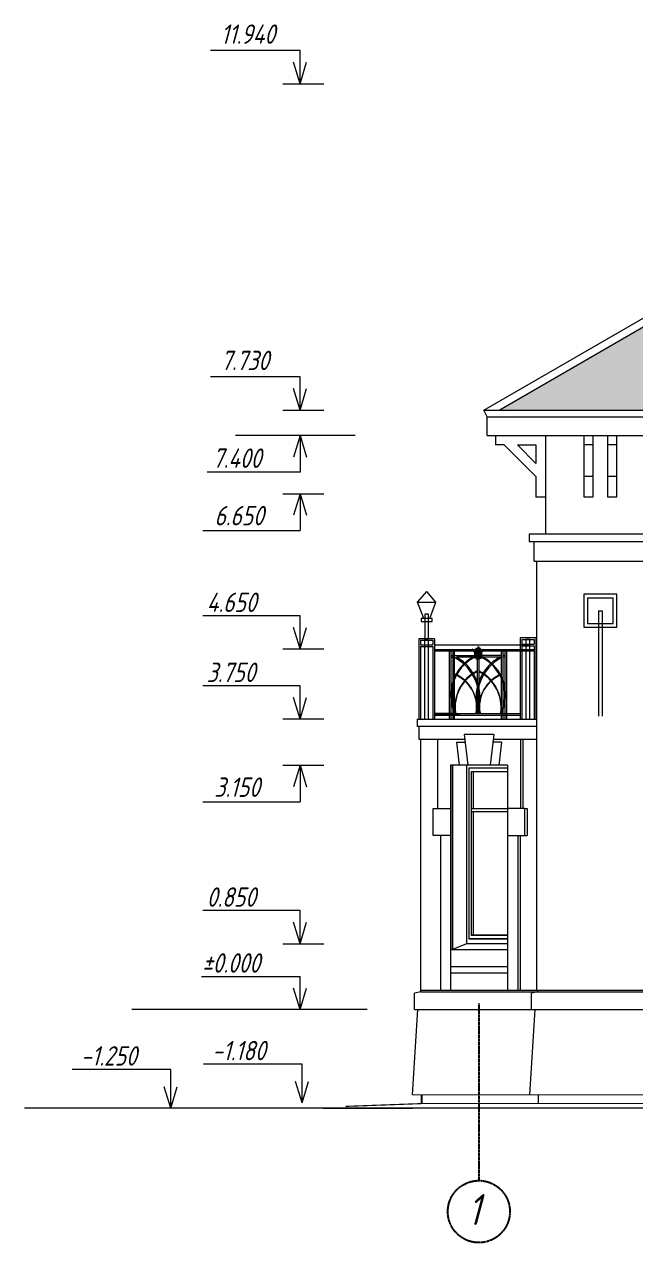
# Model space of a CAD drawing. Header units: millimetres. Extents: x 74752 to 193506, y -83124 to -13126.
# Drawn here: x 74752 to 82636, y -31418 to -15713 of the extents above; entities that cross this region are included whole.
import ezdxf

# ---------------------------------------------------------------- set-up
doc = ezdxf.new("R2010")
doc.units = ezdxf.units.MM
doc.linetypes.add('CENTER2', pattern=[1.125, 0.75, -0.125, 0.125, -0.125])
for name, color, linetype in [('axis', 40, 'CENTER2'), ('hatches', 8, 'Continuous'), ('wall', 5, 'Continuous')]:
    doc.layers.add(name, color=color, linetype=linetype)
doc.styles.add('ESKD', font='eskd.shx', dxfattribs={"oblique": 15})

msp = doc.modelspace()

# ---------------------------------------------------------------- hatches: boundary and pattern name
at = {"layer": 'hatches', "linetype": 'Continuous', "lineweight": 15, "ltscale": 0.13, "true_color": 0x8f9991}
h = msp.add_hatch(dxfattribs=at)
h.set_pattern_fill('AR-RSHKE', color=252, scale=20, style=0)
h.set_pattern_definition([(0, (-7035349.88, 1252626.6), (510, 240), [120, -100, 140, -60, 180, -80]), (0, (-7035229.88, 1252636.6), (510, 240), [100, -380, 80, -120]), (0, (-7034989.88, 1252611.6), (510, 240), [60, -620]), (90, (-7035349.88, 1252626.6), (-170, 240), [230, -730]), (90, (-7035229.88, 1252626.6), (-170, 240), [225, -735]), (90, (-7035129.88, 1252626.6), (-170, 240), [210, -750]), (90, (-7034989.88, 1252611.6), (-170, 240), [230, -730]), (90, (-7034929.88, 1252611.6), (-170, 240), [230, -730]), (90, (-7034749.88, 1252626.6), (-170, 240), [220, -740])])
h.paths.add_polyline_path([(87964.4, -16664.4), (87964.4, -16592.6), (80885.4, -20684.9), (89278.4, -20684.5), (93063.6, -18499.1), (93063.6, -18376.3), (92997, -18414.8), (92997, -17997.8), (90563, -16592.6), (90563, -16664.4), (89273.5, -16664.4), (89297.8, -17470.4), (91530.5, -18762.8), (90952, -18762.8), (90909, -18738), (87618.4, -18738), (87575.5, -18762.8), (86996.9, -18762.8), (89227, -17470.4), (89252.1, -16665.5)])

# ---------------------------------------------------------------- linework, layer by layer
at = {"layer": 'axis'}
msp.add_line((80613.6, -28335.8, -51547), (80613.6, -30618.2, -51547), dxfattribs=at)
at = {"layer": 'axis', "color": 18, "true_color": 0x000000}
msp.add_circle((80613.6, -31018.2, -51547), 400, dxfattribs=at)
at = {"layer": 'wall', "color": 250, "linetype": 'Continuous', "lineweight": 15, "ltscale": 0.13}
for p, q in [((78307.1, -16051.3, -51547.4), (77152.4, -16051.3, -51547.4)), ((78307.1, -16478, -51547.4), (78307.1, -16051.3, -51547.4)), ((78307.1, -16478, -51547.4), (78224.3, -16202, -51547.4)), ((78307.1, -16478, -51547.4), (78389.9, -16202, -51547.4)), ((78085.6, -16478, -51547.4), (78616.2, -16478, -51547.4)), ((80678.6, -20684.5, -51546.7), (87964.4, -16478, -51546.7)), ((80877.1, -20684.5, -51547.4), (87964.4, -16592.6, -51547.4)), ((78307.1, -20257.8, -51547.4), (77152.4, -20257.8, -51547.4)), ((78307.1, -20684.5, -51547.4), (78307.1, -20257.8, -51547.4)), ((78307.1, -20684.5, -51547.4), (78224.3, -20408.5, -51547.4)), ((78307.1, -20684.5, -51547.4), (78389.9, -20408.5, -51547.4)), ((78085.6, -20684.5, -51547.4), (78616.2, -20684.5, -51547.4)), ((80722.2, -20773.9, -51546.7), (80678.6, -20684.5, -51546.7)), ((80678.6, -20684.5, -51546.7), (89278.4, -20684.5, -51546.7)), ((80722.2, -21014.4, -51546.7), (80722.2, -20773.9, -51546.7)), ((80722.2, -20773.9, -51547.4), (97805.2, -20773.9, -51547.4)), ((79020.5, -21014.4, -51547.4), (77472.9, -21014.4, -51547.4)), ((78307.1, -21014.4, -51547.4), (78224.3, -21290.3, -51547.4)), ((78307.1, -21014.4, -51547.4), (78307.1, -21486.8, -51547.4)), ((78307.1, -21014.4, -51547.4), (78389.9, -21290.3, -51547.4)), ((80722.2, -21014.4, -51547.4), (97055.3, -21014.4, -51547.4)), ((80827, -21014.2, -51546.7), (80827, -21134.2, -51546.7)), ((81472.1, -21014.4, -51546.7), (81472.1, -21461.9, -51546.7)), ((80942.2, -21134.2, -51546.7), (80827, -21134.2, -51546.7)), ((81350.3, -21542.3, -51546.7), (80942.2, -21134.2, -51546.7)), ((81111.9, -21134.2, -51546.7), (81350.3, -21134.2, -51546.7)), ((81350.3, -21372.6, -51546.7), (81111.9, -21134.2, -51546.7)), ((81350.3, -21134.2, -51546.7), (81350.3, -21372.6, -51546.7)), ((82086, -21134.2, -51566.1), (81970.8, -21134.2, -51566.1)), ((82391.9, -21134.2, -51566.1), (82276.7, -21134.2, -51566.1)), ((78307.1, -21486.8, -51547.4), (77107.5, -21486.8, -51547.4)), ((81472.1, -21464.7, -51546.7), (81472.1, -22285.9, -51546.7)), ((81350.3, -21542.3, -51546.7), (81350.3, -21808, -51546.7)), ((82086, -21541.5, -51566.1), (81970.8, -21541.5, -51566.1)), ((82391.9, -21541.5, -51566.1), (82276.7, -21541.5, -51566.1)), ((78085.6, -21764.7, -51547.4), (78616.2, -21764.7, -51547.4)), ((78307.1, -21764.7, -51547.4), (78224.3, -22040.7, -51547.4)), ((78307.1, -21764.7, -51547.4), (78307.1, -22237.2, -51547.4)), ((78307.1, -21764.7, -51547.4), (78389.9, -22040.7, -51547.4)), ((81470.3, -21808, -51546.7), (81350.3, -21808, -51546.7)), ((77055.6, -22237.2, -51547.4), (78307.1, -22237.2, -51547.4)), ((83088.8, -22285.9, -51949.8), (81262.2, -22285.9, -51949.8)), ((81262.2, -22285.9, -51949.8), (81262.2, -22380.9, -51949.8)), ((81262.2, -22380.9, -51949.8), (83088.8, -22380.9, -51949.8)), ((81327.2, -22630.9, -51949.8), (81327.2, -22380.9, -51949.8)), ((81327.2, -22630.9, -51949.8), (83088.8, -22630.9, -51949.8)), ((81363.6, -28164.7, -51546.7), (81363.6, -22630.9, -51546.7)), ((79821.4, -23160.4, -48328.4), (79940.7, -23022.9, -48328.4)), ((80059.9, -23160.4, -48328.4), (79940.7, -23022.9, -48328.4)), ((79902.2, -23372.8, -48328.4), (79821.4, -23160.4, -48328.4)), ((79821.4, -23160.4, -48328.4), (80059.9, -23160.4, -48328.4)), ((79980, -23372.8, -48328.4), (80059.9, -23160.4, -48328.4)), ((78307.1, -23338.1, -51547.4), (77055.6, -23338.1, -51547.4)), ((78307.1, -23764.7, -51547.4), (78307.1, -23338.1, -51547.4)), ((82155.5, -23271.7, -51566.1), (82155.5, -24629.6, -51566.1)), ((82155.5, -23271.7, -51566.1), (82205.5, -23271.7, -51566.1)), ((82205.5, -23271.7, -51566.1), (82205.5, -24629.6, -51566.1)), ((78307.1, -23764.7, -51547.4), (78224.3, -23488.8, -51547.4)), ((78307.1, -23764.7, -51547.4), (78389.9, -23488.8, -51547.4)), ((79841.1, -23633.2, -48328.4), (79841.1, -23798.4, -48328.4)), ((79841.1, -23633.2, -48328.4), (79841.1, -24667.9, -48328.4)), ((80041.1, -23633.2, -48328.4), (79841.1, -23633.2, -48328.4)), ((79861.5, -23633.2, -48328.4), (79841.1, -23633.2, -48328.4)), ((79861.1, -23653.2, -48328.4), (79861.1, -23713.2, -48328.4)), ((79861.1, -23653.2, -48328.4), (79869.1, -23653.2, -48328.4)), ((79861.1, -23653.2, -48328.4), (80021.1, -23653.2, -48328.4)), ((79861.1, -23713.2, -48328.4), (80021.1, -23713.2, -48328.4)), ((80021.1, -23653.2, -48328.4), (80021.1, -23713.2, -48328.4)), ((80041.1, -23633.2, -48328.4), (80041.1, -24667.9, -48328.4)), ((81146.5, -23623.4, -51545.2), (81146.5, -23788.5, -51545.2)), ((81146.5, -23623.4, -51545.2), (81146.5, -24667.9, -51545.2)), ((81346.5, -23623.4, -51545.2), (81146.5, -23623.4, -51545.2)), ((81166.9, -23623.4, -51545.2), (81146.5, -23623.4, -51545.2)), ((81166.5, -23643.4, -51545.2), (81166.5, -23703.4, -51545.2)), ((81166.5, -23643.4, -51545.2), (81174.5, -23643.4, -51545.2)), ((81166.5, -23643.4, -51545.2), (81326.5, -23643.4, -51545.2)), ((81166.5, -23703.4, -51545.2), (81197.3, -23703.4, -51545.2)), ((81166.5, -23703.4, -51545.2), (81326.5, -23703.4, -51545.2)), ((81326.5, -23643.4, -51545.2), (81326.5, -23703.4, -51545.2)), ((81346.5, -23623.4, -51545.2), (81346.5, -23793.7, -51545.2)), ((81346.5, -23623.4, -51545.2), (81346.5, -24667.9, -51545.2)), ((78085.6, -23764.7, -51547.4), (78616.2, -23764.7, -51547.4)), ((79861.1, -23733.2, -48328.4), (80021.1, -23733.2, -48328.4)), ((79861.1, -23733.2, -48328.4), (79861.1, -24667.9, -48328.4)), ((80021.1, -23733.2, -48328.4), (80021.1, -24667.9, -48328.4)), ((81258.3, -23717.2, -51544.5), (80041.1, -23717.2, -51544.5)), ((80041.1, -23770.5, -51544.5), (80661.3, -23770.5, -51544.5)), ((80041.1, -23790.5, -51544.5), (80661.3, -23790.5, -51544.5)), ((80235, -24667.9, -51544.5), (80235, -23790.5, -51544.5)), ((80254.3, -23850.5, -51544.5), (80280.5, -23850.5, -51544.5)), ((80254.3, -23870.5, -51544.5), (80280.5, -23870.5, -51544.5)), ((80255, -24667.9, -51544.5), (80255, -23790.5, -51544.5)), ((80281.1, -24667.9, -51544.5), (80281.1, -23790.5, -51544.5)), ((80300.5, -23850.5, -51544.5), (80559.9, -23850.5, -51544.5)), ((80301.1, -24667.9, -51544.5), (80301.1, -23790.5, -51544.5)), ((80552.3, -23870.5, -51544.5), (80328.4, -23870.5, -51544.5)), ((80395.9, -23770.5, -51544.5), (81326.5, -23770.5, -51544.5)), ((80423.1, -23770.5, -51544.5), (81326.5, -23770.5, -51544.5)), ((80423.1, -23790.5, -51544.5), (81326.5, -23790.5, -51544.5)), ((80537.1, -23766.3, -51544.5), (80528.8, -23771.9, -51544.5)), ((80547.2, -23870.5, -51544.5), (80622.6, -23870.5, -51544.5)), ((80562.7, -23870.5, -51544.5), (80574.3, -23870.5, -51544.5)), ((80574.3, -23870.5, -51544.5), (80562.8, -23870.5, -51544.5)), ((80570.5, -23842.7, -51544.5), (80574.3, -23842.7, -51544.5)), ((80571.3, -23832.7, -51544.5), (80574.3, -23832.7, -51544.5)), ((80574.3, -23755.2, -51544.5), (80574.3, -23892.7, -51544.5)), ((80574.3, -23755.2, -51544.5), (80584.3, -23755.2, -51544.5)), ((80584.3, -23755.2, -51544.5), (80584.3, -23892.7, -51544.5)), ((80598.4, -23832.7, -51544.5), (80584.3, -23832.7, -51544.5)), ((80598.4, -23842.7, -51544.5), (80584.3, -23842.7, -51544.5)), ((80598.4, -23870.5, -51544.5), (80584.3, -23870.5, -51544.5)), ((80598.4, -23870.5, -51544.5), (80584.3, -23870.5, -51544.5)), ((80593.7, -23870.5, -51544.5), (80593.7, -24588.8, -51544.5)), ((80598.4, -23737.4, -51544.5), (80598.4, -23902.7, -51544.5)), ((80608.4, -23737.4, -51544.5), (80598.4, -23737.4, -51544.5)), ((80608.4, -23737.4, -51544.5), (80608.4, -23902.7, -51544.5)), ((80622.4, -23832.7, -51544.5), (80608.4, -23832.7, -51544.5)), ((80622.4, -23842.7, -51544.5), (80608.4, -23842.7, -51544.5)), ((80622.4, -23870.5, -51544.5), (80608.4, -23870.5, -51544.5)), ((80622.4, -23870.5, -51544.5), (80608.4, -23870.5, -51544.5)), ((80613.7, -23870.5, -51544.5), (80613.7, -24588.8, -51544.5)), ((80622.4, -23755.2, -51544.5), (80622.4, -23892.7, -51544.5)), ((80632.4, -23755.2, -51544.5), (80622.4, -23755.2, -51544.5)), ((80632.4, -23755.2, -51544.5), (80632.4, -23892.7, -51544.5)), ((80635.4, -23832.7, -51544.5), (80632.4, -23832.7, -51544.5)), ((80636.3, -23842.7, -51544.5), (80632.4, -23842.7, -51544.5)), ((80644, -23870.5, -51544.5), (80632.4, -23870.5, -51544.5)), ((80644, -23870.5, -51544.5), (80632.4, -23870.5, -51544.5)), ((80906.3, -23850.5, -51544.5), (80646.8, -23850.5, -51544.5)), ((80906.3, -23870.5, -51544.5), (80654.4, -23870.5, -51544.5)), ((80669.7, -23766.3, -51544.5), (80678, -23771.9, -51544.5)), ((80906.3, -23870.5, -51544.5), (80803.6, -23870.5, -51544.5)), ((80906.3, -23850.5, -51544.5), (80906.3, -23790.5, -51544.5)), ((80906.3, -24596.4, -51544.5), (80906.3, -23806, -51544.5)), ((80906.3, -24667.9, -51544.5), (80906.3, -23870.5, -51544.5)), ((80926.3, -23850.5, -51544.5), (80926.3, -23790.5, -51544.5)), ((80926.3, -24596.4, -51544.5), (80926.3, -23806, -51544.5)), ((80952.4, -23850.5, -51544.5), (80926.3, -23850.5, -51544.5)), ((80926.3, -24667.9, -51544.5), (80926.3, -23870.5, -51544.5)), ((80952.4, -23870.5, -51544.5), (80926.3, -23870.5, -51544.5)), ((80952.4, -23850.5, -51544.5), (80952.4, -23790.5, -51544.5)), ((80952.4, -24667.9, -51544.5), (80952.4, -23790.5, -51544.5)), ((80952.4, -24667.9, -51544.5), (80952.4, -23870.5, -51544.5)), ((80972.4, -24667.9, -51544.5), (80972.4, -23790.5, -51544.5)), ((81166.5, -23723.4, -51545.2), (81203, -23723.4, -51545.2)), ((81166.5, -23723.4, -51545.2), (81326.5, -23723.4, -51545.2)), ((81166.5, -23723.4, -51545.2), (81166.5, -23765.5, -51545.2)), ((81166.5, -23723.4, -51545.2), (81166.5, -24667.9, -51545.2)), ((81326.5, -23723.4, -51545.2), (81326.5, -24667.9, -51545.2)), ((80558.8, -23878.7, -51544.5), (80548.9, -23877.1, -51544.5)), ((80574.3, -23892.7, -51544.5), (80584.3, -23892.7, -51544.5)), ((80608.4, -23902.7, -51544.5), (80598.4, -23902.7, -51544.5)), ((80632.4, -23892.7, -51544.5), (80622.4, -23892.7, -51544.5)), ((80647.9, -23878.7, -51544.5), (80657.8, -23877.1, -51544.5)), ((78307.1, -24241.2, -51701.5), (77055.6, -24241.2, -51701.5)), ((78307.1, -24667.9, -51701.5), (78307.1, -24241.2, -51701.5)), ((78307.1, -24667.9, -51701.5), (78224.3, -24391.9, -51701.5)), ((78307.1, -24667.9, -51701.5), (78389.9, -24391.9, -51701.5)), ((80041.1, -24598.6, -51532.2), (81146.5, -24598.6, -51532.2)), ((80290.1, -24598.6, -51532.2), (80041.1, -24598.6, -51532.2)), ((80041.1, -24618.6, -51532.2), (81146.5, -24618.6, -51532.2)), ((80363.9, -24618.6, -51532.2), (80041.1, -24618.6, -51532.2)), ((78085.6, -24664.9, -51701.5), (78616.2, -24664.9, -51701.5)), ((79818.2, -24667.9, -51546.7), (81363.6, -24667.9, -51546.7)), ((79818.2, -24667.9, -51701.5), (79818.2, -24762.8, -51701.5)), ((81363.6, -24762.8, -51546.7), (79818.2, -24762.8, -51546.7)), ((79841.8, -24930, -51700.8), (79841.8, -24759.8, -51701.5)), ((81363.6, -28151.1, -51291.7), (81363.6, -24761.9, -51567.5)), ((80432.8, -24933, -51545.9), (79841.8, -24933, -51545.9)), ((79863.3, -28164.7, -51280), (79863.3, -24930, -51554.2)), ((80082, -24930, -48497.1), (80082, -25822.7, -48389.3)), ((80324.6, -24964.9, -46518.5), (80436.8, -24964.9, -46509.1)), ((80324.6, -24964.9, -46675.9), (80359.8, -25264.9, -46602.2)), ((80425.6, -24868.7, -47060.9), (80472, -25264.9, -46963.6)), ((80806.1, -24868.7, -47090.3), (80425.6, -24868.7, -47090.3)), ((80806.1, -24868.7, -47060.9), (80759.6, -25264.9, -46963.6)), ((80907.1, -24964.9, -46518.5), (80794.8, -24964.9, -46509.1)), ((81363.6, -24933, -51545.9), (80798.9, -24933, -51545.9)), ((80907.1, -24964.9, -46675.9), (80871.9, -25264.9, -46602.2)), ((81149.7, -24930, -48497.1), (81149.7, -25822.7, -48389.3)), ((81179.7, -24930, -48497.1), (81179.7, -25822.7, -48389.3)), ((78085.6, -25264.9, -51547.4), (78616.2, -25264.9, -51547.4)), ((78307.1, -25264.9, -51547.4), (78224.3, -25540.8, -51547.4)), ((78307.1, -25264.9, -51547.4), (78307.1, -25737.3, -51547.4)), ((78307.1, -25264.9, -51547.4), (78389.9, -25540.8, -51547.4)), ((80981.7, -25264.9, -45593.4), (80250, -25264.9, -48586)), ((80250, -25264.9, -48485.4), (80250, -28164.7, -48486.2)), ((80274.6, -25264.9, -48485.4), (80274.6, -27639.8, -48639.9)), ((80274.6, -25264.9, -48485.4), (80274.6, -27639.8, -48486)), ((80274.6, -27639.8, -48485.4), (80274.6, -25264.9, -48485.4)), ((80452.3, -25264.9, -48485.4), (80452.3, -27564.8, -48639.9)), ((80981.7, -25264.9, -45747.2), (80981.7, -27639.7, -45747.9)), ((80981.7, -25264.9, -48485.4), (80981.7, -28164.7, -48486.2)), ((80485.6, -25297.9, -48485.4), (80981.7, -25297.9, -45593.4)), ((80485.6, -25297.9, -48485.4), (80485.6, -27501.8, -48639.9)), ((80981.7, -25346.9, -45593.4), (80514.7, -25346.9, -48485.4)), ((80514.7, -25346.9, -48485.4), (80514.7, -27452.7, -48639.9)), ((80540.9, -25346.9, -48485.4), (80540.9, -25822.7, -51145)), ((77055.6, -25737.3, -51547.4), (78307.1, -25737.3, -51547.4)), ((80514.7, -25822.7, -51174.7), (80981.7, -25822.7, -48389.3)), ((80514.7, -25860.1, -51174.7), (80981.7, -25860, -48389.3)), ((80540.9, -25860.1, -51244.6), (80540.9, -27452.8, -48007.7)), ((81114.7, -25822.7, -51021.6), (81114.7, -25822.6, -51021.6)), ((81144.7, -25822.7, -51021.6), (81144.7, -25822.6, -51021.6)), ((81206.4, -25822.6, -48485.6), (81236.4, -25822.7, -48485.6)), ((81236.4, -25822.7, -48485.6), (81236.4, -26167.6, -48792.1)), ((80117, -26167.6, -48485.7), (80117, -28164.7, -48486.2)), ((81114.7, -26167.6, -50646), (81114.7, -28164.7, -48471.3)), ((81144.7, -26167.6, -50646), (81144.7, -28164.7, -48471.3)), ((81206.4, -26167.6, -48485.6), (81236.4, -26167.6, -48792.1)), ((78307.1, -27138.1, -51547.4), (77055.6, -27138.1, -51547.4)), ((78307.1, -27564.7, -51547.4), (78307.1, -27138.1, -51547.4)), ((78307.1, -27564.7, -51547.4), (78224.3, -27288.8, -51547.4)), ((78307.1, -27564.7, -51547.4), (78389.9, -27288.8, -51547.4)), ((80514.7, -27452.8, -48639.9), (80981.7, -27452.7, -45747.9)), ((80981.7, -27452.7, -48639.9), (80514.7, -27452.7, -48639.9)), ((78085.6, -27564.7, -51547.4), (78616.2, -27564.7, -51547.4)), ((80250, -27639.7, -45747.9), (80957.1, -27639.8, -48644)), ((80250, -27639.7, -48639.9), (80981.7, -27639.7, -48639.9)), ((80452.3, -27564.8, -48639.9), (80275.6, -27639.8, -48639.9)), ((80981.7, -27564.7, -45747.9), (80452.3, -27564.8, -48639.9)), ((80981.7, -27564.7, -48635), (80452.3, -27564.7, -48635)), ((80485.6, -27501.8, -48639.9), (80981.7, -27501.7, -45747.9)), ((80981.7, -27501.7, -48639.9), (80485.6, -27501.7, -48639.9)), ((80250, -27859.7, -45844.2), (80981.7, -27859.8, -48542.5)), ((80250, -27859.7, -48639.9), (80981.7, -27859.7, -48639.9)), ((80250, -27939.7, -46052.8), (80981.7, -27939.8, -48421.2)), ((80250, -27939.7, -48639.9), (80981.7, -27939.7, -48639.9)), ((77037.1, -27988.1, -51547.4), (78307.1, -27988.1, -51547.4)), ((78307.1, -28414.7, -51547.4), (78307.1, -27988.1, -51547.4)), ((78307.1, -28414.7, -51547.4), (78307.1, -27988.1, -51547.4)), ((78307.1, -28414.7, -51547.4), (78224.3, -28138.7, -51547.4)), ((78307.1, -28414.7, -51547.4), (78224.3, -28138.7, -51547.4)), ((78307.1, -28414.7, -51547.4), (78389.9, -28138.7, -51547.4)), ((78307.1, -28414.7, -51547.4), (78389.9, -28138.7, -51547.4)), ((79863.3, -28184.7, -51280), (79783.6, -28202, -51280)), ((79783.6, -28414.7, -51280), (79783.6, -28202, -51280)), ((79863.3, -28164.7, -51546.7), (86634.4, -28164.7, -51546.7)), ((79863.3, -28184.7, -51280), (79863.3, -28164.7, -51280)), ((79863.3, -28184.7, -51546.7), (86634.4, -28184.7, -51546.7)), ((80163.8, -28164.7, -51546.7), (81363.6, -28164.7, -51546.7)), ((81373.3, -28184.7, -51546.7), (81293.6, -28202, -51546.7)), ((81293.6, -28414.7, -51546.7), (81293.6, -28202, -51546.7)), ((81373.3, -28184.7, -51546.7), (81373.3, -28164.7, -51546.7)), ((79172.5, -28414.7, -51547.4), (76138.7, -28414.7, -51547.4)), ((79823.6, -28414.7, -51280), (79755.3, -29513.6, -51280)), ((79783.6, -28414.7, -51546.7), (86634.4, -28414.7, -51546.7)), ((81333.6, -28414.7, -51546.7), (81265.3, -29513.6, -51546.7)), ((76639.4, -29185.8, -51547), (75369.4, -29185.8, -51547)), ((76639.4, -29684.7, -51547), (76639.4, -29185.8, -51547)), ((78333.1, -29117.1, -51547.8), (77063.1, -29117.1, -51547.8)), ((78333.1, -29616, -51547.8), (78333.1, -29117.1, -51547.8)), ((78333.1, -29616, -51547.8), (78250.3, -29340.1, -51547.8)), ((78333.1, -29616, -51547.8), (78415.9, -29340.1, -51547.8)), ((76639.4, -29684.7, -51547), (76556.6, -29408.7, -51547)), ((76639.4, -29684.7, -51547), (76722.2, -29408.7, -51547)), ((79868.9, -29513.6, -51280.7), (79868.9, -29625.5, -51280.7)), ((79878.5, -29512.7, -54486.3), (79878.5, -29624.6, -54486.3)), ((81378.9, -29513.6, -51547.4), (81378.9, -29625.5, -51547.4)), ((130335, -29684.7, -51547), (74751.7, -29684.7, -51547))]:
    msp.add_line(p, q, dxfattribs=at)
for points, elevation in [([(81970.8, -21014.4), (82084.2, -21014.4), (82084.2, -21808), (81970.8, -21808)], -51566.1), ([(82276.7, -21014.4), (82390.2, -21014.4), (82390.2, -21808), (82276.7, -21808)], -51566.1), ([(81967, -23485.3), (82394, -23485.3), (82394, -23058.1), (81967, -23058.1)], -51566.1), ([(82017, -23435.3), (82344, -23435.3), (82344, -23108.1), (82017, -23108.1)], -51566.1), ([(79871.7, -23411), (80010.5, -23411), (80010.5, -23372.8), (79871.7, -23372.8)], -48328.4), ([(80250, -26167.6), (80025.3, -26167.6), (80025.3, -25822.6), (80250, -25822.6)], -48485.6), ([(80981.7, -26167.6), (81206.4, -26167.6), (81206.4, -25822.6), (80981.7, -25822.6)], -48485.6)]:
    msp.add_lwpolyline(points, close=True, dxfattribs=dict(at, elevation=elevation))
for points, elevation in [([(79966.1, -23633.2), (79966.1, -23317.5), (79916.1, -23317.5), (79916.1, -23633.2)], -48328.4), ([(79964.3, -24667.9), (79964.3, -23653.2), (79914.3, -23653.2), (79914.3, -24667.9)], -48328.4), ([(81269.7, -24667.9), (81269.7, -23643.4), (81219.7, -23643.4), (81219.7, -24667.9)], -51545.2)]:
    msp.add_lwpolyline(points, dxfattribs=dict(at, elevation=elevation))
for points, const_width, elevation in [([(120930.2, -29513.6), (79755.3, -29513.6)], 15, -51547.4), ([(79759.2, -29684.7), (78602.9, -29684.7)], 20, -51280.4), ([(79868.9, -29625.9), (78902.2, -29661.4), (78903.1, -29684.7)], 15, -51280.4), ([(129369.2, -29625.5), (79868.9, -29625.5)], 15, -45234.2)]:
    msp.add_lwpolyline(points, dxfattribs=dict(at, const_width=const_width, elevation=elevation))
for centre, radius, start, end in [((80800.3, -24357.4, -51544.5), 551.3, 117.96944, 204.81055), ((80030, -24390.6, -51544.5), 598.6, 340.66497, 60.31915), ((80030.6, -24390.6, -51544.5), 598.6, 340.66497, 60.31915), ((80484.3, -23834.9, -51544.5), 77.2, 326.87611, 54.81154), ((80486.8, -23834.3, -51544.5), 84.6, 328.31707, 53.54328), ((81176.7, -24390.6, -51544.5), 598.6, 119.68085, 199.33503), ((80719.9, -23834.3, -51544.5), 84.6, 126.45672, 211.68293), ((80722.4, -23834.9, -51544.5), 77.2, 125.18846, 213.12389), ((80407.1, -24357.4, -51544.5), 551.3, 335.18945, 62.03056), ((80808.3, -24362.1, -51544.5), 549.6, 118.08041, 204.35772), ((80029.3, -24392.8, -51544.5), 584.3, 340.40495, 62.28023), ((80601.3, -24872.1, -51544.5), 991.6, 90.43494, 90.98064), ((81178, -24392.8, -51544.5), 584.3, 117.71977, 199.59505), ((80606.1, -24872.1, -51544.5), 991.6, 89.05635, 89.56506), ((80399.1, -24362.1, -51544.5), 549.6, 335.64228, 61.91959), ((80126.1, -24509.6, -51544.5), 458.8, 350.06786, 67.58321), ((80128.7, -24521, -51544.5), 459.1, 351.50997, 67.93865), ((80824.8, -24512.1, -51544.5), 518.9, 116.45566, 188.49145), ((80823.3, -24519.8, -51544.5), 516.1, 116.41211, 187.67962), ((80384.1, -24519.8, -51544.5), 516.1, 352.32038, 63.58789), ((80382.6, -24512.1, -51544.5), 518.9, 351.50855, 63.54434), ((81078.7, -24521, -51544.5), 459.1, 112.06135, 188.49003), ((81081.2, -24509.6, -51544.5), 458.8, 112.41679, 189.93214)]:
    msp.add_arc(centre, radius, start, end, dxfattribs=at)

# ---------------------------------------------------------------- texts
at = {"layer": 'axis', "color": 18, "true_color": 0x000000, "style": 'ESKD', "oblique": 15}
msp.add_text('1', height=400, dxfattribs=at).set_placement((80469.4, -31191, -51547))
at = {"layer": 'wall', "color": 250, "linetype": 'Continuous', "lineweight": 15, "ltscale": 0.13, "style": 'ESKD', "oblique": 15}
for s, p in [('11.940', (77286, -15963.5, -51547.4)), ('7.730', (77286, -20170, -51547.4)), ('7.400', (77179.1, -21429.9, -51547.4)), ('6.650', (77202.6, -22171.3, -51547.4)), ('4.650', (77103.4, -23288.1, -51547.4)), ('3.750', (77103.4, -24191.2, -51701.5)), ('3.150', (77202.6, -25671.4, -51547.4)), ('0.850', (77103.4, -27088.1, -51547.4)), ('%%P0.000', (77043, -27938.1, -51547.4)), ('-1.250', (75480.9, -29135.8, -51547)), ('-1.180', (77174.6, -29067.1, -51547.8))]:
    msp.add_text(s, height=250, dxfattribs=at).set_placement(p)

doc.saveas('drawing.dxf')
